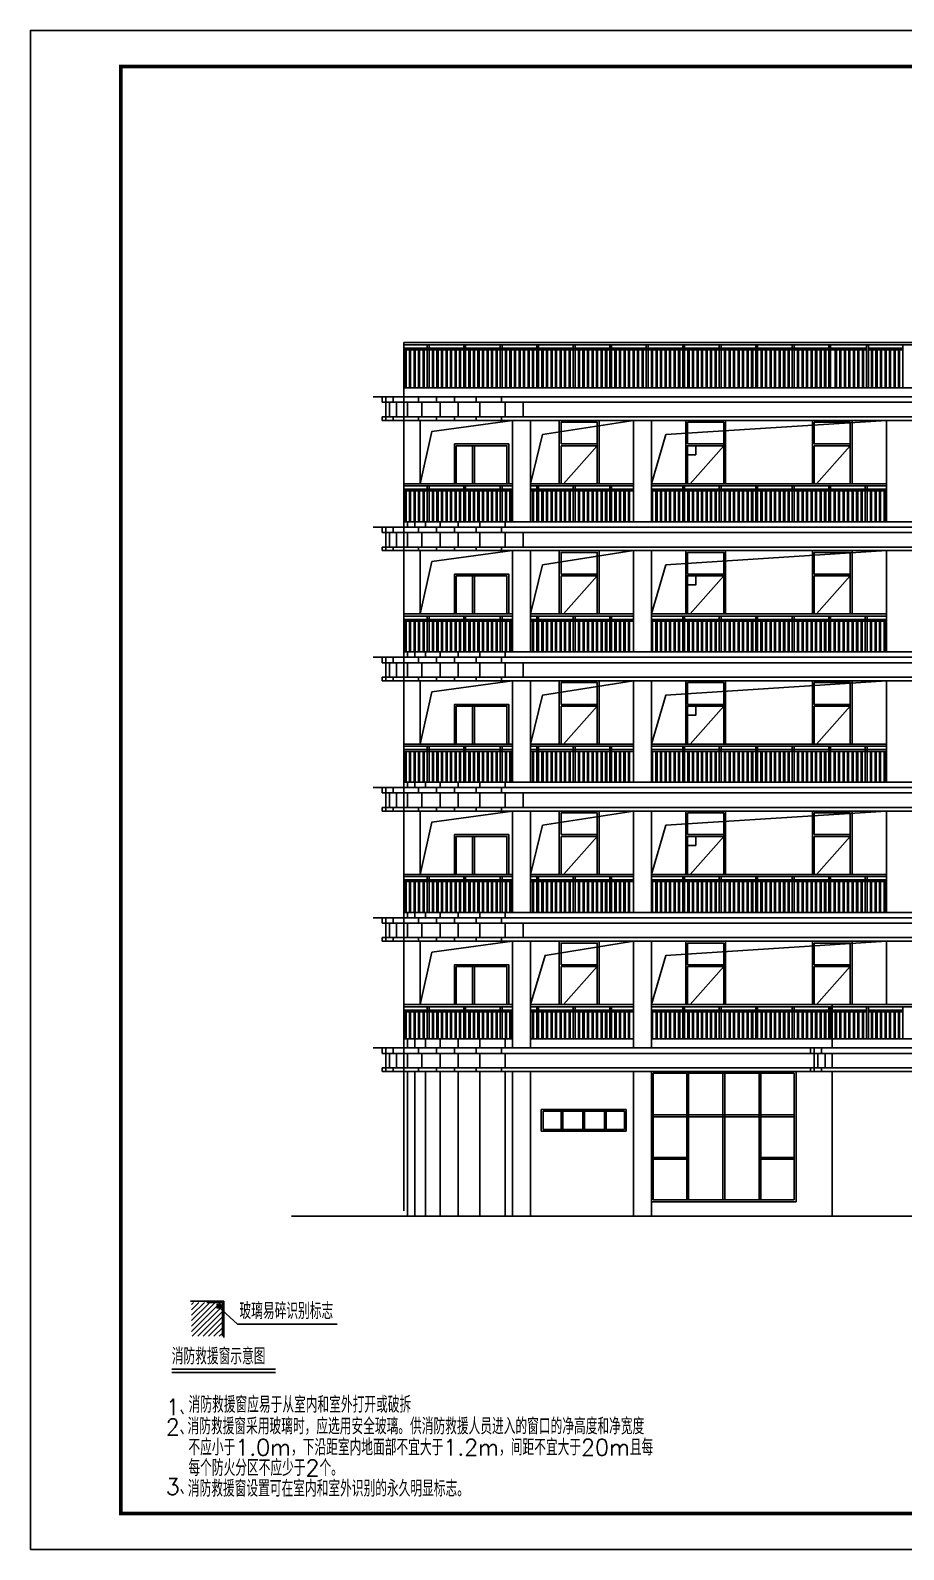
# Model space of a CAD drawing. Extents: x -1041549 to 749950, y -354245 to 17554.
# Drawn here: x -850714 to -826555, y -189936 to -147936 of the extents above; entities that cross this region are included whole.
import ezdxf

# ---------------------------------------------------------------- set-up
doc = ezdxf.new("R2010")
doc.units = 0
doc.header["$LTSCALE"] = 1000
doc.header["$MEASUREMENT"] = 0
doc.linetypes.add('DOTE', pattern=[2.42, 2, -0.2, 0.02, -0.2])
for name, color, linetype in [('4', 4, 'Continuous'), ('8', 8, 'Continuous'), ('a43', 43, 'Continuous'), ('DIM_LEAD', 3, 'Continuous'), ('DIM_SYMB', 3, 'Continuous'), ('DOTE', 1, 'Continuous'), ('PUB_TEXT', 7, 'Continuous'), ('PUB_TITLE', 4, 'Continuous'), ('填充2', 45, 'Continuous')]:
    doc.layers.add(name, color=color, linetype=linetype)
doc.styles.add('_TCH_DIM', font='SIMPLEX', dxfattribs={"bigfont": 'GBCBIG'})
doc.styles.add('_TCH_SPACE', font='SIMPLEX', dxfattribs={"height": 5, "bigfont": 'GBCBIG'})
doc.styles.get("Standard").update_dxf_attribs({"font": 'gbenor.shx', "bigfont": 'gbcbig.shx'})

# ---------------------------------------------------------------- blocks, each defined once
blk = doc.blocks.new('A$C19b2a2d4')
at = {"color": 2}
for p, q in [((0, 2400), (31900, 2400)), ((0, 2250), (0, 2400)), ((0, 2250), (31900, 2250)), ((100, 1850), (100, 2250)), ((3300, 2250), (3300, 2400)), ((3400, 1850), (3400, 2250)), ((0, 1850), (31900, 1850)), ((0, 1750), (0, 1850)), ((0, 1750), (31900, 1750)), ((3300, 1750), (3300, 1850)), ((600, -1050), (28100, -1050))]:
    blk.add_line(p, q, dxfattribs=at)
at = {"color": 8}
for p, q in [((100, 2250), (100, 2400)), ((200, 1850), (200, 2250)), ((300, 2250), (300, 2400)), ((400, 1850), (400, 2250)), ((600, 2250), (600, 2400)), ((700, 1850), (700, 2250)), ((1000, 2250), (1000, 2400)), ((1100, 1850), (1100, 2250)), ((1500, 2250), (1500, 2400)), ((1600, 1850), (1600, 2250)), ((2000, 2250), (2000, 2400)), ((2100, 1850), (2100, 2250)), ((2600, 2250), (2600, 2400)), ((2700, 1850), (2700, 2250)), ((100, 1750), (100, 1850)), ((300, 1750), (300, 1850)), ((600, 1750), (600, 1850)), ((1000, 1750), (1000, 1850)), ((1500, 1750), (1500, 1850)), ((2000, 1750), (2000, 1850)), ((2600, 1750), (2600, 1850)), ((5950, 1050), (5017, 0)), ((9450, 1050), (8517, 0)), ((12950, 1050), (12017, 0)), ((700, -1050), (700, -1200)), ((900, -1050), (900, -1200)), ((1200, -1050), (1200, -1200)), ((1600, -1050), (1600, -1200)), ((2100, -1050), (2100, -1200)), ((2700, -1050), (2700, -1200)), ((3400, -1050), (3400, -1200))]:
    blk.add_line(p, q, dxfattribs=at)
for p, q in [((600, 2250), (600, 1850)), ((3900, 2250), (3900, 1850)), ((600, -1200), (600, 1750)), ((1048, 1750), (1048, 0)), ((3600, 1750), (3600, -1050)), ((4100, 1750), (4100, -1050)), ((6950, 1750), (6950, -1050)), ((7450, 1750), (7450, -1050)), ((13950, 1750), (13950, -1050))]:
    blk.add_line(p, q)
at = {"color": 4}
for p, q in [((2500, 1050), (2500, 0)), ((2550, 1050), (2550, 0)), ((4950, 1100), (5950, 1100)), ((4950, 1050), (5950, 1050)), ((8450, 1100), (9450, 1100)), ((8450, 1050), (9450, 1050)), ((11950, 1100), (12950, 1100)), ((11950, 1050), (12950, 1050))]:
    blk.add_line(p, q, dxfattribs=at)
at = {"color": 8}
for points in [[(1048, 0), (1377, 1446), (3600, 1750)], [(4100, 0), (4438, 1357), (6950, 1750)], [(7450, 0), (7849, 1357), (13950, 1750)]]:
    blk.add_lwpolyline(points, dxfattribs=at)
at = {"color": 2}
for points in [[(4900, 0), (4900, 1750), (6000, 1750), (6000, 0)], [(8400, 0), (8400, 1750), (9500, 1750), (9500, 0)], [(11900, 0), (11900, 1750), (13000, 1750), (13000, 0)], [(2000, 0), (2000, 1100), (3500, 1100), (3500, 0)]]:
    blk.add_lwpolyline(points, dxfattribs=at)
at = {"color": 4}
for points in [[(4950, 1100), (4950, 1700), (5950, 1700), (5950, 0)], [(8450, 1100), (8450, 1700), (9450, 1700), (9450, 0)], [(11950, 1100), (11950, 1700), (12950, 1700), (12950, 0)], [(2050, 0), (2050, 1050), (3450, 1050), (3450, 0)], [(4950, 0), (4950, 1050)], [(8450, 0), (8450, 1050)], [(11950, 0), (11950, 1050)]]:
    blk.add_lwpolyline(points, dxfattribs=at)
at = {"layer": 'a43'}
for p, q in [((3600, 0), (600, 0)), ((6950, 0), (4100, 0)), ((13950, 0), (7450, 0)), ((3600, -60), (600, -60)), ((3600, -150), (600, -150)), ((3600, -200), (600, -200)), ((6950, -60), (4100, -60)), ((6950, -150), (4100, -150)), ((6950, -200), (4100, -200)), ((13950, -200), (7449, -200)), ((13950, -60), (7450, -60)), ((13950, -150), (7450, -150))]:
    blk.add_line(p, q, dxfattribs=at)
for points in [[(630, -1050), (630, -200)], [(660, -200), (660, -1050)], [(755, -1050), (755, -200)], [(785, -200), (785, -1050)], [(880, -1050), (880, -200)], [(910, -200), (910, -1050)], [(1005, -1050), (1005, -200)], [(1035, -200), (1035, -1050)], [(1130, -1050), (1130, -200)], [(1160, -200), (1160, -1050)], [(1245, -1050), (1245, -60)], [(1295, -60), (1295, -1050)], [(1390, -1050), (1390, -200)], [(1420, -200), (1420, -1050)], [(1515, -1050), (1515, -200)], [(1545, -200), (1545, -1050)], [(1640, -1050), (1640, -200)], [(1670, -200), (1670, -1050)], [(1765, -1050), (1765, -200)], [(1795, -200), (1795, -1050)], [(1890, -1050), (1890, -200)], [(1920, -200), (1920, -1050)], [(2015, -1050), (2015, -200)], [(2045, -200), (2045, -1050)], [(2140, -1050), (2140, -200)], [(2170, -200), (2170, -1050)], [(2255, -1050), (2255, -60)], [(2305, -60), (2305, -1050)], [(2400, -1050), (2400, -200)], [(2430, -200), (2430, -1050)], [(2525, -1050), (2525, -200)], [(2555, -200), (2555, -1050)], [(2650, -1050), (2650, -200)], [(2680, -200), (2680, -1050)], [(2775, -1050), (2775, -200)], [(2805, -200), (2805, -1050)], [(2900, -1050), (2900, -200)], [(2930, -200), (2930, -1050)], [(3025, -1050), (3025, -200)], [(3055, -200), (3055, -1050)], [(3150, -1050), (3150, -200)], [(3180, -200), (3180, -1050)], [(3265, -1050), (3265, -60)], [(3315, -60), (3315, -1050)], [(3410, -1050), (3410, -200)], [(3440, -200), (3440, -1050)], [(3535, -1050), (3535, -200)], [(3565, -200), (3565, -1050)], [(4160, -1050), (4160, -200)], [(4190, -200), (4190, -1050)], [(4275, -1050), (4275, -60)], [(4325, -60), (4325, -1050)], [(4420, -1050), (4420, -200)], [(4450, -200), (4450, -1050)], [(4545, -1050), (4545, -200)], [(4575, -200), (4575, -1050)], [(4670, -1050), (4670, -200)], [(4700, -200), (4700, -1050)], [(4795, -1050), (4795, -200)], [(4825, -200), (4825, -1050)], [(4920, -1050), (4920, -200)], [(4950, -200), (4950, -1050)], [(5045, -1050), (5045, -200)], [(5075, -200), (5075, -1050)], [(5170, -1050), (5170, -200)], [(5200, -200), (5200, -1050)], [(5285, -1050), (5285, -60)], [(5335, -60), (5335, -1050)], [(5430, -1050), (5430, -200)], [(5460, -200), (5460, -1050)], [(5555, -1050), (5555, -200)], [(5585, -200), (5585, -1050)], [(5680, -1050), (5680, -200)], [(5710, -200), (5710, -1050)], [(5805, -1050), (5805, -200)], [(5835, -200), (5835, -1050)], [(5930, -1050), (5930, -200)], [(5960, -200), (5960, -1050)], [(6055, -1050), (6055, -200)], [(6085, -200), (6085, -1050)], [(6180, -1050), (6180, -200)], [(6210, -200), (6210, -1050)], [(6295, -1050), (6295, -60)], [(6345, -60), (6345, -1050)], [(6439, -1050), (6439, -200)], [(6469, -200), (6469, -1050)], [(6564, -1050), (6564, -200)], [(6594, -200), (6594, -1050)], [(6689, -1050), (6689, -200)], [(6719, -200), (6719, -1050)], [(6814, -1050), (6814, -200)], [(6844, -200), (6844, -1050)], [(7449, -1050), (7449, -200)], [(7479, -200), (7479, -1050)], [(7574, -1050), (7574, -200)], [(7604, -200), (7604, -1050)], [(7699, -1050), (7699, -200)], [(7729, -200), (7729, -1050)], [(7824, -1050), (7824, -200)], [(7854, -200), (7854, -1050)], [(7949, -1050), (7949, -200)], [(7979, -200), (7979, -1050)], [(8074, -1050), (8074, -200)], [(8104, -200), (8104, -1050)], [(8199, -1050), (8199, -200)], [(8229, -200), (8229, -1050)], [(8314, -1050), (8314, -60)], [(8364, -60), (8364, -1050)], [(8459, -1050), (8459, -200)], [(8489, -200), (8489, -1050)], [(8584, -1050), (8584, -200)], [(8614, -200), (8614, -1050)], [(8709, -1050), (8709, -200)], [(8739, -200), (8739, -1050)], [(8834, -1050), (8834, -200)], [(8864, -200), (8864, -1050)], [(8959, -1050), (8959, -200)], [(8989, -200), (8989, -1050)], [(9084, -1050), (9084, -200)], [(9114, -200), (9114, -1050)], [(9209, -1050), (9209, -200)], [(9239, -200), (9239, -1050)], [(9324, -1050), (9324, -60)], [(9374, -60), (9374, -1050)], [(9469, -1050), (9469, -200)], [(9499, -200), (9499, -1050)], [(9594, -1050), (9594, -200)], [(9624, -200), (9624, -1050)], [(9719, -1050), (9719, -200)], [(9749, -200), (9749, -1050)], [(9844, -1050), (9844, -200)], [(9874, -200), (9874, -1050)], [(9969, -1050), (9969, -200)], [(9999, -200), (9999, -1050)], [(10094, -1050), (10094, -200)], [(10124, -200), (10124, -1050)], [(10219, -1050), (10219, -200)], [(10249, -200), (10249, -1050)], [(10334, -1050), (10334, -60)], [(10384, -60), (10384, -1050)], [(10479, -1050), (10479, -200)], [(10509, -200), (10509, -1050)], [(10604, -1050), (10604, -200)], [(10634, -200), (10634, -1050)], [(10729, -1050), (10729, -200)], [(10759, -200), (10759, -1050)], [(10854, -1050), (10854, -200)], [(10884, -200), (10884, -1050)], [(10979, -1050), (10979, -200)], [(11009, -200), (11009, -1050)], [(11104, -1050), (11104, -200)], [(11134, -200), (11134, -1050)], [(11229, -1050), (11229, -200)], [(11259, -200), (11259, -1050)], [(11344, -1050), (11344, -60)], [(11394, -60), (11394, -1050)], [(11489, -1050), (11489, -200)], [(11519, -200), (11519, -1050)], [(11614, -1050), (11614, -200)], [(11644, -200), (11644, -1050)], [(11739, -1050), (11739, -200)], [(11769, -200), (11769, -1050)], [(11864, -1050), (11864, -200)], [(11894, -200), (11894, -1050)], [(11989, -1050), (11989, -200)], [(12019, -200), (12019, -1050)], [(12114, -1050), (12114, -200)], [(12144, -200), (12144, -1050)], [(12239, -1050), (12239, -200)], [(12269, -200), (12269, -1050)], [(12354, -1050), (12354, -60)], [(12404, -60), (12404, -1050)], [(12499, -1050), (12499, -200)], [(12529, -200), (12529, -1050)], [(12624, -1050), (12624, -200)], [(12654, -200), (12654, -1050)], [(12749, -1050), (12749, -200)], [(12779, -200), (12779, -1050)], [(12874, -1050), (12874, -200)], [(12904, -200), (12904, -1050)], [(12999, -1050), (12999, -200)], [(13029, -200), (13029, -1050)], [(13124, -1050), (13124, -200)], [(13154, -200), (13154, -1050)], [(13249, -1050), (13249, -200)], [(13279, -200), (13279, -1050)], [(13364, -1050), (13364, -60)], [(13414, -60), (13414, -1050)], [(13509, -1050), (13509, -200)], [(13539, -200), (13539, -1050)], [(13634, -1050), (13634, -200)], [(13664, -200), (13664, -1050)], [(13759, -1050), (13759, -200)], [(13789, -200), (13789, -1050)], [(13884, -1050), (13884, -200)], [(13914, -200), (13914, -1050)]]:
    blk.add_lwpolyline(points, dxfattribs=at)
blk = doc.blocks.new('A$C458D1DCD')
blk.add_hatch(color=8).paths.add_polyline_path([(25, 75, 1), (125, 75, 1)])
blk.add_lwpolyline([(0, 150), (150, 150), (150, 0), (0, 0)], close=True)
blk.add_circle((75, 75), 50)
blk = doc.blocks.new('A$C095159EC')
at = {"layer": '填充2'}
blk.add_lwpolyline([(0, 0), (300, 0), (300, 300), (0, 300)], close=True, dxfattribs=at)
blk = doc.blocks.new('A$C28570fdd')
at = {"ltscale": 0.1, "xscale": 1.666666666666666, "yscale": 1.666666666666666, "zscale": 1.666666666666666}
blk.add_blockref('A$C095159EC', (0, 0), dxfattribs=at)
blk = doc.blocks.new('12DRAAA')
at = {"lineweight": -3, "xscale": 0.6666666666666666, "yscale": 0.6666666666666666, "zscale": 0.6666666666666666}
blk.add_blockref('A$C28570fdd', (584492, 271725), dxfattribs=at)

msp = doc.modelspace()

# ---------------------------------------------------------------- hatches: boundary and pattern name
at = {"layer": '8'}
h = msp.add_hatch(dxfattribs=at)
h.set_pattern_fill('ANSI31', color=8, scale=66.666667, style=0)
h.set_pattern_definition([(45, (-1130454.77, -181787.51), (-74.835468, 74.835468), [])])
h.paths.add_polyline_path([(-845398.8, -184037.5), (-845398.8, -183104.2), (-846252.2, -183104.2), (-846252.2, -184037.5)])

# ---------------------------------------------------------------- linework, layer by layer
for p, q in [((-840380.3, -156567.9), (-840380.3, -158067.9)), ((-840380.3, -172617.9), (-840380.3, -173017.9)), ((-837080.3, -172617.9), (-837080.3, -173017.9)), ((-840380.3, -173117.9), (-840380.3, -174867.9)), ((-839931.9, -173117.9), (-839931.9, -174867.9)), ((-837380.3, -173117.9), (-837380.3, -176067.9)), ((-836880.3, -173117.9), (-836880.3, -176067.9)), ((-834030.3, -173117.9), (-834030.3, -176067.9)), ((-833530.3, -173117.9), (-833530.3, -176067.9)), ((-827030.3, -173117.9), (-827030.3, -174867.9)), ((-840380.3, -174867.9), (-840380.3, -176067.9)), ((-828530.3, -174867.9), (-828530.3, -176067.9)), ((-840380.3, -176217.9), (-840380.3, -176617.9)), ((-828530.3, -176217.9), (-828530.3, -176617.9)), ((-837380.3, -176717.9), (-837380.3, -180717.9)), ((-836880.3, -176717.9), (-836880.3, -180717.9)), ((-834030.3, -176717.9), (-834030.3, -180717.9)), ((-833530.3, -176717.9), (-833530.3, -180717.9)), ((-828530.3, -176717.9), (-828530.3, -180717.9)), ((-843489.7, -180717.9), (-804213.6, -180717.9))]:
    msp.add_line(p, q)
at = {"color": 2}
for p, q in [((-840380.3, -157817.9), (-828530.3, -157817.9)), ((-828530.3, -157817.9), (-812880.3, -157817.9)), ((-840980.3, -172467.9), (-809080.3, -172467.9)), ((-840980.3, -172617.9), (-840980.3, -172467.9)), ((-840980.3, -172617.9), (-809080.3, -172617.9)), ((-840880.3, -173017.9), (-840880.3, -172617.9)), ((-837680.3, -172617.9), (-837680.3, -172467.9)), ((-837580.3, -173017.9), (-837580.3, -172617.9)), ((-840980.3, -173017.9), (-809080.3, -173017.9)), ((-840980.3, -173117.9), (-840980.3, -173017.9)), ((-837680.3, -173117.9), (-837680.3, -173017.9)), ((-840980.3, -173117.9), (-809080.3, -173117.9)), ((-840380.3, -175817.9), (-837380.3, -175817.9)), ((-836880.3, -175817.9), (-834030.3, -175817.9)), ((-833530.9, -175817.9), (-828530.3, -175817.9)), ((-828530.3, -175817.9), (-809680.3, -175817.9)), ((-840980.3, -176067.9), (-809080.3, -176067.9)), ((-840980.3, -176217.9), (-840980.3, -176067.9)), ((-840980.3, -176217.9), (-809080.3, -176217.9)), ((-840880.3, -176617.9), (-840880.3, -176217.9)), ((-837680.3, -176217.9), (-837680.3, -176067.9)), ((-837580.3, -176617.9), (-837580.3, -176217.9)), ((-829130.3, -176217.9), (-829130.3, -176067.9)), ((-829030.3, -176617.9), (-829030.3, -176217.9)), ((-840980.3, -176617.9), (-809080.3, -176617.9)), ((-840980.3, -176717.9), (-840980.3, -176617.9)), ((-840980.3, -176717.9), (-809080.3, -176717.9)), ((-840380.3, -180567.9), (-840380.3, -176717.9)), ((-837680.3, -176717.9), (-837680.3, -176617.9)), ((-833530.3, -176717.9), (-829530.3, -176717.9)), ((-833530.3, -176717.9), (-833530.3, -180317.9)), ((-829530.3, -176717.9), (-829530.3, -180317.9)), ((-829130.3, -176717.9), (-829130.3, -176617.9)), ((-836580.3, -177767.9), (-834230.3, -177767.9)), ((-836580.3, -177767.9), (-836580.3, -178367.9)), ((-834230.3, -177767.9), (-834230.3, -178367.9)), ((-836580.3, -178367.9), (-834230.3, -178367.9)), ((-833530.3, -180317.9), (-829530.3, -180317.9))]:
    msp.add_line(p, q, dxfattribs=at)
at = {"color": 8}
for p, q in [((-840880.3, -172617.9), (-840880.3, -172467.9)), ((-840780.3, -173017.9), (-840780.3, -172617.9)), ((-840680.3, -172617.9), (-840680.3, -172467.9)), ((-840580.3, -173017.9), (-840580.3, -172617.9)), ((-840380.3, -172617.9), (-840380.3, -172467.9)), ((-840280.3, -173017.9), (-840280.3, -172617.9)), ((-839980.3, -172617.9), (-839980.3, -172467.9)), ((-839880.3, -173017.9), (-839880.3, -172617.9)), ((-839480.3, -172617.9), (-839480.3, -172467.9)), ((-839380.3, -173017.9), (-839380.3, -172617.9)), ((-838980.3, -172617.9), (-838980.3, -172467.9)), ((-838880.3, -173017.9), (-838880.3, -172617.9)), ((-838380.3, -172617.9), (-838380.3, -172467.9)), ((-838280.3, -173017.9), (-838280.3, -172617.9)), ((-840880.3, -173117.9), (-840880.3, -173017.9)), ((-840680.3, -173117.9), (-840680.3, -173017.9)), ((-840380.3, -173117.9), (-840380.3, -173017.9)), ((-839980.3, -173117.9), (-839980.3, -173017.9)), ((-839480.3, -173117.9), (-839480.3, -173017.9)), ((-838980.3, -173117.9), (-838980.3, -173017.9)), ((-838380.3, -173117.9), (-838380.3, -173017.9)), ((-835030.3, -173817.9), (-835963.6, -174867.9)), ((-831530.3, -173817.9), (-832463.6, -174867.9)), ((-828030.3, -173817.9), (-828963.6, -174867.9)), ((-840280.3, -175817.9), (-840280.3, -176067.9)), ((-840080.3, -175817.9), (-840080.3, -176067.9)), ((-839780.3, -175817.9), (-839780.3, -176067.9)), ((-839380.3, -175817.9), (-839380.3, -176067.9)), ((-838880.3, -175817.9), (-838880.3, -176067.9)), ((-838280.3, -175817.9), (-838280.3, -176067.9)), ((-837580.3, -175817.9), (-837580.3, -176067.9)), ((-840880.3, -176217.9), (-840880.3, -176067.9)), ((-840780.3, -176617.9), (-840780.3, -176217.9)), ((-840680.3, -176217.9), (-840680.3, -176067.9)), ((-840580.3, -176617.9), (-840580.3, -176217.9)), ((-840380.3, -176217.9), (-840380.3, -176067.9)), ((-840280.3, -176617.9), (-840280.3, -176217.9)), ((-839980.3, -176217.9), (-839980.3, -176067.9)), ((-839880.3, -176617.9), (-839880.3, -176217.9)), ((-839480.3, -176217.9), (-839480.3, -176067.9)), ((-839380.3, -176617.9), (-839380.3, -176217.9)), ((-838980.3, -176217.9), (-838980.3, -176067.9)), ((-838880.3, -176617.9), (-838880.3, -176217.9)), ((-838380.3, -176217.9), (-838380.3, -176067.9)), ((-838280.3, -176617.9), (-838280.3, -176217.9)), ((-829030.3, -176217.9), (-829030.3, -176067.9)), ((-828930.3, -176617.9), (-828930.3, -176217.9)), ((-828830.3, -176217.9), (-828830.3, -176067.9)), ((-828730.3, -176617.9), (-828730.3, -176217.9)), ((-840880.3, -176717.9), (-840880.3, -176617.9)), ((-840680.3, -176717.9), (-840680.3, -176617.9)), ((-840380.3, -176717.9), (-840380.3, -176617.9)), ((-840280.3, -180717.9), (-840280.3, -176717.9)), ((-840080.3, -180717.9), (-840080.3, -176717.9)), ((-839980.3, -176717.9), (-839980.3, -176617.9)), ((-839780.3, -180717.9), (-839780.3, -176717.9)), ((-839480.3, -176717.9), (-839480.3, -176617.9)), ((-839380.3, -180717.9), (-839380.3, -176717.9)), ((-838980.3, -176717.9), (-838980.3, -176617.9)), ((-838880.3, -180717.9), (-838880.3, -176717.9)), ((-838380.3, -176717.9), (-838380.3, -176617.9)), ((-838280.3, -180717.9), (-838280.3, -176717.9)), ((-837580.3, -180717.9), (-837580.3, -176717.9)), ((-829030.3, -176717.9), (-829030.3, -176617.9)), ((-828830.3, -176717.9), (-828830.3, -176617.9))]:
    msp.add_line(p, q, dxfattribs=at)
at = {"color": 4}
for p, q in [((-838480.3, -173817.9), (-838480.3, -174867.9)), ((-838430.3, -173817.9), (-838430.3, -174867.9)), ((-836030.3, -173767.9), (-835030.3, -173767.9)), ((-836030.3, -173817.9), (-835030.3, -173817.9)), ((-832530.3, -173767.9), (-831530.3, -173767.9)), ((-832530.3, -173817.9), (-831530.3, -173817.9)), ((-829030.3, -173767.9), (-828030.3, -173767.9)), ((-829030.3, -173817.9), (-828030.3, -173817.9)), ((-833480.3, -176767.9), (-829580.3, -176767.9)), ((-833480.3, -176767.9), (-833480.3, -180267.9)), ((-832555.3, -176767.9), (-832555.3, -180267.9)), ((-832505.3, -176767.9), (-832505.3, -180267.9)), ((-831555.3, -176767.9), (-831555.3, -180267.9)), ((-831505.3, -176767.9), (-831505.3, -180267.9)), ((-830555.3, -176767.9), (-830555.3, -180267.9)), ((-830505.3, -176767.9), (-830505.3, -180267.9)), ((-829580.3, -176767.9), (-829580.3, -180267.9)), ((-836530.3, -177817.9), (-834280.3, -177817.9)), ((-836530.3, -177817.9), (-836530.3, -178317.9)), ((-836030.3, -177817.9), (-836030.3, -178317.9)), ((-835980.3, -177817.9), (-835980.3, -178317.9)), ((-835430.3, -177817.9), (-835430.3, -178317.9)), ((-835380.3, -177817.9), (-835380.3, -178317.9)), ((-834830.3, -177817.9), (-834830.3, -178317.9)), ((-834780.3, -177817.9), (-834780.3, -178317.9)), ((-834280.3, -177817.9), (-834280.3, -178317.9)), ((-829580.3, -177917.9), (-833480.3, -177917.9)), ((-833480.3, -177967.9), (-829580.3, -177967.9)), ((-834280.3, -178317.9), (-836530.3, -178317.9)), ((-832555.3, -179092.9), (-833480.3, -179092.9)), ((-833480.3, -179142.9), (-832555.3, -179142.9)), ((-829580.3, -179092.9), (-830505.3, -179092.9)), ((-830505.3, -179142.9), (-829580.3, -179142.9)), ((-829580.3, -180267.9), (-833480.3, -180267.9))]:
    msp.add_line(p, q, dxfattribs=at)
at = {"color": 8}
for points in [[(-839931.9, -174867.9), (-839603.5, -173421.5), (-837380.3, -173117.9)], [(-836880.3, -174867.9), (-836476.4, -173510.7), (-834030.3, -173117.9)], [(-833530.3, -174867.9), (-833131.5, -173510.7), (-827030.3, -173117.9)]]:
    msp.add_lwpolyline(points, dxfattribs=at)
at = {"color": 2}
for points in [[(-836080.3, -174867.9), (-836080.3, -173117.9), (-834980.3, -173117.9), (-834980.3, -174867.9)], [(-832580.3, -174867.9), (-832580.3, -173117.9), (-831480.3, -173117.9), (-831480.3, -174867.9)], [(-829080.3, -174867.9), (-829080.3, -173117.9), (-827980.3, -173117.9), (-827980.3, -174867.9)], [(-838980.3, -174867.9), (-838980.3, -173767.9), (-837480.3, -173767.9), (-837480.3, -174867.9)]]:
    msp.add_lwpolyline(points, dxfattribs=at)
at = {"color": 4}
for points in [[(-836030.3, -173767.9), (-836030.3, -173167.9), (-835030.3, -173167.9), (-835030.3, -174867.9)], [(-832530.3, -173767.9), (-832530.3, -173167.9), (-831530.3, -173167.9), (-831530.3, -174867.9)], [(-829030.3, -173767.9), (-829030.3, -173167.9), (-828030.3, -173167.9), (-828030.3, -174867.9)], [(-838930.3, -174867.9), (-838930.3, -173817.9), (-837530.3, -173817.9), (-837530.3, -174867.9)], [(-836030.3, -174867.9), (-836030.3, -173817.9)], [(-832530.3, -174867.9), (-832530.3, -173817.9)], [(-829030.3, -174867.9), (-829030.3, -173817.9)]]:
    msp.add_lwpolyline(points, dxfattribs=at)
at = {"layer": '4'}
for p, q in [((-846287.4, -183070.8, 0), (-845363.6, -183070.8, 0)), ((-845363.6, -183070.8, 0), (-845827.5, -183070.8, 0)), ((-845398.8, -183104.2, 0), (-845827.5, -183104.2, 0)), ((-845398.8, -184037.5, 0), (-845398.8, -183104.2, 0)), ((-845363.9, -184070.8, 0), (-845363.9, -183070.8, 0)), ((-845363.6, -184070.8, 0), (-845363.6, -183070.8, 0))]:
    msp.add_line(p, q, dxfattribs=at)
at = {"layer": 'a43'}
for p, q in [((-828530.3, -156567.9), (-840380.3, -156567.9)), ((-828530.3, -156627.9), (-840380.3, -156627.9)), ((-828530.3, -156717.9), (-840380.3, -156717.9)), ((-828530.3, -156767.9), (-840380.3, -156767.9)), ((-837380.3, -174867.9), (-840380.3, -174867.9)), ((-837380.3, -174927.9), (-840380.3, -174927.9)), ((-837380.3, -175017.9), (-840380.3, -175017.9)), ((-837380.3, -175067.9), (-840380.3, -175067.9)), ((-834030.3, -174867.9), (-836880.3, -174867.9)), ((-834030.3, -174927.9), (-836880.3, -174927.9)), ((-834030.3, -175017.9), (-836880.3, -175017.9)), ((-834030.3, -175067.9), (-836880.3, -175067.9)), ((-828530.3, -175067.9), (-833530.9, -175067.9)), ((-828530.3, -174867.9), (-833530.3, -174867.9)), ((-828530.3, -174927.9), (-833530.3, -174927.9)), ((-828530.3, -175017.9), (-833530.3, -175017.9))]:
    msp.add_line(p, q, dxfattribs=at)
for points in [[(-839735.3, -157817.9), (-839735.3, -156627.9)], [(-839685.3, -156627.9), (-839685.3, -157817.9)], [(-838725.4, -157817.9), (-838725.4, -156627.9)], [(-838675.4, -156627.9), (-838675.4, -157817.9)], [(-837715.5, -157817.9), (-837715.5, -156627.9)], [(-837665.5, -156627.9), (-837665.5, -157817.9)], [(-836705.5, -157817.9), (-836705.5, -156627.9)], [(-836655.5, -156627.9), (-836655.5, -157817.9)], [(-835695.6, -157817.9), (-835695.6, -156627.9)], [(-835645.6, -156627.9), (-835645.6, -157817.9)], [(-834685.7, -157817.9), (-834685.7, -156627.9)], [(-834635.7, -156627.9), (-834635.7, -157817.9)], [(-833675.8, -157817.9), (-833675.8, -156627.9)], [(-833625.8, -156627.9), (-833625.8, -157817.9)], [(-832665.9, -157817.9), (-832665.9, -156627.9)], [(-832615.9, -156627.9), (-832615.9, -157817.9)], [(-831656, -157817.9), (-831656, -156627.9)], [(-831606, -156627.9), (-831606, -157817.9)], [(-830646.1, -157817.9), (-830646.1, -156627.9)], [(-830596.1, -156627.9), (-830596.1, -157817.9)], [(-829636.2, -157817.9), (-829636.2, -156627.9)], [(-829586.2, -156627.9), (-829586.2, -157817.9)], [(-828626.2, -157817.9), (-828626.2, -156627.9)], [(-828576.2, -156627.9), (-828576.2, -157817.9)], [(-828530.3, -156567.9), (-812880.3, -156567.9)], [(-812880.3, -156627.9), (-828530.3, -156627.9)], [(-827580.3, -157817.9), (-827580.3, -156627.9)], [(-827530.3, -156627.9), (-827530.3, -157817.9)], [(-826580.3, -157817.9), (-826580.3, -156627.9)], [(-840350.3, -157817.9), (-840350.3, -156767.9)], [(-840320.3, -156767.9), (-840320.3, -157817.9)], [(-840225.3, -157817.9), (-840225.3, -156767.9)], [(-840195.3, -156767.9), (-840195.3, -157817.9)], [(-840100.3, -157817.9), (-840100.3, -156767.9)], [(-840070.3, -156767.9), (-840070.3, -157817.9)], [(-839975.3, -157817.9), (-839975.3, -156767.9)], [(-839945.3, -156767.9), (-839945.3, -157817.9)], [(-839850.3, -157817.9), (-839850.3, -156767.9)], [(-839820.3, -156767.9), (-839820.3, -157817.9)], [(-839590.4, -157817.9), (-839590.4, -156767.9)], [(-839560.4, -156767.9), (-839560.4, -157817.9)], [(-839465.4, -157817.9), (-839465.4, -156767.9)], [(-839435.4, -156767.9), (-839435.4, -157817.9)], [(-839340.4, -157817.9), (-839340.4, -156767.9)], [(-839310.4, -156767.9), (-839310.4, -157817.9)], [(-839215.4, -157817.9), (-839215.4, -156767.9)], [(-839185.4, -156767.9), (-839185.4, -157817.9)], [(-839090.4, -157817.9), (-839090.4, -156767.9)], [(-839060.4, -156767.9), (-839060.4, -157817.9)], [(-838965.4, -157817.9), (-838965.4, -156767.9)], [(-838935.4, -156767.9), (-838935.4, -157817.9)], [(-838840.4, -157817.9), (-838840.4, -156767.9)], [(-838810.4, -156767.9), (-838810.4, -157817.9)], [(-838580.5, -157817.9), (-838580.5, -156767.9)], [(-838550.5, -156767.9), (-838550.5, -157817.9)], [(-838455.5, -157817.9), (-838455.5, -156767.9)], [(-838425.5, -156767.9), (-838425.5, -157817.9)], [(-838330.5, -157817.9), (-838330.5, -156767.9)], [(-838300.5, -156767.9), (-838300.5, -157817.9)], [(-838205.5, -157817.9), (-838205.5, -156767.9)], [(-838175.5, -156767.9), (-838175.5, -157817.9)], [(-838080.5, -157817.9), (-838080.5, -156767.9)], [(-838050.5, -156767.9), (-838050.5, -157817.9)], [(-837955.5, -157817.9), (-837955.5, -156767.9)], [(-837925.5, -156767.9), (-837925.5, -157817.9)], [(-837830.5, -157817.9), (-837830.5, -156767.9)], [(-837800.5, -156767.9), (-837800.5, -157817.9)], [(-837570.5, -157817.9), (-837570.5, -156767.9)], [(-837540.5, -156767.9), (-837540.5, -157817.9)], [(-837445.5, -157817.9), (-837445.5, -156767.9)], [(-837415.5, -156767.9), (-837415.5, -157817.9)], [(-837320.5, -157817.9), (-837320.5, -156767.9)], [(-837290.5, -156767.9), (-837290.5, -157817.9)], [(-837195.5, -157817.9), (-837195.5, -156767.9)], [(-837165.5, -156767.9), (-837165.5, -157817.9)], [(-837070.5, -157817.9), (-837070.5, -156767.9)], [(-837040.5, -156767.9), (-837040.5, -157817.9)], [(-836945.5, -157817.9), (-836945.5, -156767.9)], [(-836915.5, -156767.9), (-836915.5, -157817.9)], [(-836820.5, -157817.9), (-836820.5, -156767.9)], [(-836790.5, -156767.9), (-836790.5, -157817.9)], [(-836560.6, -157817.9), (-836560.6, -156767.9)], [(-836530.6, -156767.9), (-836530.6, -157817.9)], [(-836435.6, -157817.9), (-836435.6, -156767.9)], [(-836405.6, -156767.9), (-836405.6, -157817.9)], [(-836310.6, -157817.9), (-836310.6, -156767.9)], [(-836280.6, -156767.9), (-836280.6, -157817.9)], [(-836185.6, -157817.9), (-836185.6, -156767.9)], [(-836155.6, -156767.9), (-836155.6, -157817.9)], [(-836060.6, -157817.9), (-836060.6, -156767.9)], [(-836030.6, -156767.9), (-836030.6, -157817.9)], [(-835935.6, -157817.9), (-835935.6, -156767.9)], [(-835905.6, -156767.9), (-835905.6, -157817.9)], [(-835810.6, -157817.9), (-835810.6, -156767.9)], [(-835780.6, -156767.9), (-835780.6, -157817.9)], [(-835550.7, -157817.9), (-835550.7, -156767.9)], [(-835520.7, -156767.9), (-835520.7, -157817.9)], [(-835425.7, -157817.9), (-835425.7, -156767.9)], [(-835395.7, -156767.9), (-835395.7, -157817.9)], [(-835300.7, -157817.9), (-835300.7, -156767.9)], [(-835270.7, -156767.9), (-835270.7, -157817.9)], [(-835175.7, -157817.9), (-835175.7, -156767.9)], [(-835145.7, -156767.9), (-835145.7, -157817.9)], [(-835050.7, -157817.9), (-835050.7, -156767.9)], [(-835020.7, -156767.9), (-835020.7, -157817.9)], [(-834925.7, -157817.9), (-834925.7, -156767.9)], [(-834895.7, -156767.9), (-834895.7, -157817.9)], [(-834800.7, -157817.9), (-834800.7, -156767.9)], [(-834770.7, -156767.9), (-834770.7, -157817.9)], [(-834540.8, -157817.9), (-834540.8, -156767.9)], [(-834510.8, -156767.9), (-834510.8, -157817.9)], [(-834415.8, -157817.9), (-834415.8, -156767.9)], [(-834385.8, -156767.9), (-834385.8, -157817.9)], [(-834290.8, -157817.9), (-834290.8, -156767.9)], [(-834260.8, -156767.9), (-834260.8, -157817.9)], [(-834165.8, -157817.9), (-834165.8, -156767.9)], [(-834135.8, -156767.9), (-834135.8, -157817.9)], [(-834040.8, -157817.9), (-834040.8, -156767.9)], [(-834010.8, -156767.9), (-834010.8, -157817.9)], [(-833915.8, -157817.9), (-833915.8, -156767.9)], [(-833885.8, -156767.9), (-833885.8, -157817.9)], [(-833790.8, -157817.9), (-833790.8, -156767.9)], [(-833760.8, -156767.9), (-833760.8, -157817.9)], [(-833530.9, -157817.9), (-833530.9, -156767.9)], [(-833500.9, -156767.9), (-833500.9, -157817.9)], [(-833405.9, -157817.9), (-833405.9, -156767.9)], [(-833375.9, -156767.9), (-833375.9, -157817.9)], [(-833280.9, -157817.9), (-833280.9, -156767.9)], [(-833250.9, -156767.9), (-833250.9, -157817.9)], [(-833155.9, -157817.9), (-833155.9, -156767.9)], [(-833125.9, -156767.9), (-833125.9, -157817.9)], [(-833030.9, -157817.9), (-833030.9, -156767.9)], [(-833000.9, -156767.9), (-833000.9, -157817.9)], [(-832905.9, -157817.9), (-832905.9, -156767.9)], [(-832875.9, -156767.9), (-832875.9, -157817.9)], [(-832780.9, -157817.9), (-832780.9, -156767.9)], [(-832750.9, -156767.9), (-832750.9, -157817.9)], [(-832521, -157817.9), (-832521, -156767.9)], [(-832491, -156767.9), (-832491, -157817.9)], [(-832396, -157817.9), (-832396, -156767.9)], [(-832366, -156767.9), (-832366, -157817.9)], [(-832271, -157817.9), (-832271, -156767.9)], [(-832241, -156767.9), (-832241, -157817.9)], [(-832146, -157817.9), (-832146, -156767.9)], [(-832116, -156767.9), (-832116, -157817.9)], [(-832021, -157817.9), (-832021, -156767.9)], [(-831991, -156767.9), (-831991, -157817.9)], [(-831896, -157817.9), (-831896, -156767.9)], [(-831866, -156767.9), (-831866, -157817.9)], [(-831771, -157817.9), (-831771, -156767.9)], [(-831741, -156767.9), (-831741, -157817.9)], [(-831511.1, -157817.9), (-831511.1, -156767.9)], [(-831481.1, -156767.9), (-831481.1, -157817.9)], [(-831386.1, -157817.9), (-831386.1, -156767.9)], [(-831356.1, -156767.9), (-831356.1, -157817.9)], [(-831261.1, -157817.9), (-831261.1, -156767.9)], [(-831231.1, -156767.9), (-831231.1, -157817.9)], [(-831136.1, -157817.9), (-831136.1, -156767.9)], [(-831106.1, -156767.9), (-831106.1, -157817.9)], [(-831011.1, -157817.9), (-831011.1, -156767.9)], [(-830981.1, -156767.9), (-830981.1, -157817.9)], [(-830886.1, -157817.9), (-830886.1, -156767.9)], [(-830856.1, -156767.9), (-830856.1, -157817.9)], [(-830761.1, -157817.9), (-830761.1, -156767.9)], [(-830731.1, -156767.9), (-830731.1, -157817.9)], [(-830501.2, -157817.9), (-830501.2, -156767.9)], [(-830471.2, -156767.9), (-830471.2, -157817.9)], [(-830376.2, -157817.9), (-830376.2, -156767.9)], [(-830346.2, -156767.9), (-830346.2, -157817.9)], [(-830251.2, -157817.9), (-830251.2, -156767.9)], [(-830221.2, -156767.9), (-830221.2, -157817.9)], [(-830126.2, -157817.9), (-830126.2, -156767.9)], [(-830096.2, -156767.9), (-830096.2, -157817.9)], [(-830001.2, -157817.9), (-830001.2, -156767.9)], [(-829971.2, -156767.9), (-829971.2, -157817.9)], [(-829876.2, -157817.9), (-829876.2, -156767.9)], [(-829846.2, -156767.9), (-829846.2, -157817.9)], [(-829751.2, -157817.9), (-829751.2, -156767.9)], [(-829721.2, -156767.9), (-829721.2, -157817.9)], [(-829491.2, -157817.9), (-829491.2, -156767.9)], [(-829461.2, -156767.9), (-829461.2, -157817.9)], [(-829366.2, -157817.9), (-829366.2, -156767.9)], [(-829336.2, -156767.9), (-829336.2, -157817.9)], [(-829241.2, -157817.9), (-829241.2, -156767.9)], [(-829211.2, -156767.9), (-829211.2, -157817.9)], [(-829116.2, -157817.9), (-829116.2, -156767.9)], [(-829086.2, -156767.9), (-829086.2, -157817.9)], [(-828991.2, -157817.9), (-828991.2, -156767.9)], [(-828961.2, -156767.9), (-828961.2, -157817.9)], [(-828866.2, -157817.9), (-828866.2, -156767.9)], [(-828836.2, -156767.9), (-828836.2, -157817.9)], [(-828741.2, -157817.9), (-828741.2, -156767.9)], [(-828711.2, -156767.9), (-828711.2, -157817.9)], [(-828530.3, -156717.9), (-827580.3, -156717.9)], [(-827580.3, -156767.9), (-828530.3, -156767.9)], [(-828445.3, -157817.9), (-828445.3, -156767.9)], [(-828415.3, -156767.9), (-828415.3, -157817.9)], [(-828320.3, -157817.9), (-828320.3, -156767.9)], [(-828290.3, -156767.9), (-828290.3, -157817.9)], [(-828195.3, -157817.9), (-828195.3, -156767.9)], [(-828165.3, -156767.9), (-828165.3, -157817.9)], [(-828070.3, -157817.9), (-828070.3, -156767.9)], [(-828040.3, -156767.9), (-828040.3, -157817.9)], [(-827945.3, -157817.9), (-827945.3, -156767.9)], [(-827915.3, -156767.9), (-827915.3, -157817.9)], [(-827820.3, -157817.9), (-827820.3, -156767.9)], [(-827790.3, -156767.9), (-827790.3, -157817.9)], [(-827695.3, -157817.9), (-827695.3, -156767.9)], [(-827665.3, -156767.9), (-827665.3, -157817.9)], [(-827530.3, -156717.9), (-826580.3, -156717.9)], [(-826580.3, -156767.9), (-827530.3, -156767.9)], [(-827445.3, -157817.9), (-827445.3, -156767.9)], [(-827415.3, -156767.9), (-827415.3, -157817.9)], [(-827320.3, -157817.9), (-827320.3, -156767.9)], [(-827290.3, -156767.9), (-827290.3, -157817.9)], [(-827195.3, -157817.9), (-827195.3, -156767.9)], [(-827165.3, -156767.9), (-827165.3, -157817.9)], [(-827070.3, -157817.9), (-827070.3, -156767.9)], [(-827040.3, -156767.9), (-827040.3, -157817.9)], [(-826945.3, -157817.9), (-826945.3, -156767.9)], [(-826915.3, -156767.9), (-826915.3, -157817.9)], [(-826820.3, -157817.9), (-826820.3, -156767.9)], [(-826790.3, -156767.9), (-826790.3, -157817.9)], [(-826695.3, -157817.9), (-826695.3, -156767.9)], [(-826665.3, -156767.9), (-826665.3, -157817.9)], [(-840350.3, -175817.9), (-840350.3, -175067.9)], [(-840320.3, -175067.9), (-840320.3, -175817.9)], [(-840225.3, -175817.9), (-840225.3, -175067.9)], [(-840195.3, -175067.9), (-840195.3, -175817.9)], [(-840100.3, -175817.9), (-840100.3, -175067.9)], [(-840070.3, -175067.9), (-840070.3, -175817.9)], [(-839975.3, -175817.9), (-839975.3, -175067.9)], [(-839945.3, -175067.9), (-839945.3, -175817.9)], [(-839850.3, -175817.9), (-839850.3, -175067.9)], [(-839820.3, -175067.9), (-839820.3, -175817.9)], [(-839735.3, -175817.9), (-839735.3, -174927.9)], [(-839685.3, -174927.9), (-839685.3, -175817.9)], [(-839590.4, -175817.9), (-839590.4, -175067.9)], [(-839560.4, -175067.9), (-839560.4, -175817.9)], [(-839465.4, -175817.9), (-839465.4, -175067.9)], [(-839435.4, -175067.9), (-839435.4, -175817.9)], [(-839340.4, -175817.9), (-839340.4, -175067.9)], [(-839310.4, -175067.9), (-839310.4, -175817.9)], [(-839215.4, -175817.9), (-839215.4, -175067.9)], [(-839185.4, -175067.9), (-839185.4, -175817.9)], [(-839090.4, -175817.9), (-839090.4, -175067.9)], [(-839060.4, -175067.9), (-839060.4, -175817.9)], [(-838965.4, -175817.9), (-838965.4, -175067.9)], [(-838935.4, -175067.9), (-838935.4, -175817.9)], [(-838840.4, -175817.9), (-838840.4, -175067.9)], [(-838810.4, -175067.9), (-838810.4, -175817.9)], [(-838725.4, -175817.9), (-838725.4, -174927.9)], [(-838675.4, -174927.9), (-838675.4, -175817.9)], [(-838580.5, -175817.9), (-838580.5, -175067.9)], [(-838550.5, -175067.9), (-838550.5, -175817.9)], [(-838455.5, -175817.9), (-838455.5, -175067.9)], [(-838425.5, -175067.9), (-838425.5, -175817.9)], [(-838330.5, -175817.9), (-838330.5, -175067.9)], [(-838300.5, -175067.9), (-838300.5, -175817.9)], [(-838205.5, -175817.9), (-838205.5, -175067.9)], [(-838175.5, -175067.9), (-838175.5, -175817.9)], [(-838080.5, -175817.9), (-838080.5, -175067.9)], [(-838050.5, -175067.9), (-838050.5, -175817.9)], [(-837955.5, -175817.9), (-837955.5, -175067.9)], [(-837925.5, -175067.9), (-837925.5, -175817.9)], [(-837830.5, -175817.9), (-837830.5, -175067.9)], [(-837800.5, -175067.9), (-837800.5, -175817.9)], [(-837715.5, -175817.9), (-837715.5, -174927.9)], [(-837665.5, -174927.9), (-837665.5, -175817.9)], [(-837570.5, -175817.9), (-837570.5, -175067.9)], [(-837540.5, -175067.9), (-837540.5, -175817.9)], [(-837445.5, -175817.9), (-837445.5, -175067.9)], [(-837415.5, -175067.9), (-837415.5, -175817.9)], [(-836820.5, -175817.9), (-836820.5, -175067.9)], [(-836790.5, -175067.9), (-836790.5, -175817.9)], [(-836705.5, -175817.9), (-836705.5, -174927.9)], [(-836655.5, -174927.9), (-836655.5, -175817.9)], [(-836560.6, -175817.9), (-836560.6, -175067.9)], [(-836530.6, -175067.9), (-836530.6, -175817.9)], [(-836435.6, -175817.9), (-836435.6, -175067.9)], [(-836405.6, -175067.9), (-836405.6, -175817.9)], [(-836310.6, -175817.9), (-836310.6, -175067.9)], [(-836280.6, -175067.9), (-836280.6, -175817.9)], [(-836185.6, -175817.9), (-836185.6, -175067.9)], [(-836155.6, -175067.9), (-836155.6, -175817.9)], [(-836060.6, -175817.9), (-836060.6, -175067.9)], [(-836030.6, -175067.9), (-836030.6, -175817.9)], [(-835935.6, -175817.9), (-835935.6, -175067.9)], [(-835905.6, -175067.9), (-835905.6, -175817.9)], [(-835810.6, -175817.9), (-835810.6, -175067.9)], [(-835780.6, -175067.9), (-835780.6, -175817.9)], [(-835695.6, -175817.9), (-835695.6, -174927.9)], [(-835645.6, -174927.9), (-835645.6, -175817.9)], [(-835550.7, -175817.9), (-835550.7, -175067.9)], [(-835520.7, -175067.9), (-835520.7, -175817.9)], [(-835425.7, -175817.9), (-835425.7, -175067.9)], [(-835395.7, -175067.9), (-835395.7, -175817.9)], [(-835300.7, -175817.9), (-835300.7, -175067.9)], [(-835270.7, -175067.9), (-835270.7, -175817.9)], [(-835175.7, -175817.9), (-835175.7, -175067.9)], [(-835145.7, -175067.9), (-835145.7, -175817.9)], [(-835050.7, -175817.9), (-835050.7, -175067.9)], [(-835020.7, -175067.9), (-835020.7, -175817.9)], [(-834925.7, -175817.9), (-834925.7, -175067.9)], [(-834895.7, -175067.9), (-834895.7, -175817.9)], [(-834800.7, -175817.9), (-834800.7, -175067.9)], [(-834770.7, -175067.9), (-834770.7, -175817.9)], [(-834685.7, -175817.9), (-834685.7, -174927.9)], [(-834635.7, -174927.9), (-834635.7, -175817.9)], [(-834540.8, -175817.9), (-834540.8, -175067.9)], [(-834510.8, -175067.9), (-834510.8, -175817.9)], [(-834415.8, -175817.9), (-834415.8, -175067.9)], [(-834385.8, -175067.9), (-834385.8, -175817.9)], [(-834290.8, -175817.9), (-834290.8, -175067.9)], [(-834260.8, -175067.9), (-834260.8, -175817.9)], [(-834165.8, -175817.9), (-834165.8, -175067.9)], [(-834135.8, -175067.9), (-834135.8, -175817.9)], [(-833530.9, -175817.9), (-833530.9, -175067.9)], [(-833500.9, -175067.9), (-833500.9, -175817.9)], [(-833405.9, -175817.9), (-833405.9, -175067.9)], [(-833375.9, -175067.9), (-833375.9, -175817.9)], [(-833280.9, -175817.9), (-833280.9, -175067.9)], [(-833250.9, -175067.9), (-833250.9, -175817.9)], [(-833155.9, -175817.9), (-833155.9, -175067.9)], [(-833125.9, -175067.9), (-833125.9, -175817.9)], [(-833030.9, -175817.9), (-833030.9, -175067.9)], [(-833000.9, -175067.9), (-833000.9, -175817.9)], [(-832905.9, -175817.9), (-832905.9, -175067.9)], [(-832875.9, -175067.9), (-832875.9, -175817.9)], [(-832780.9, -175817.9), (-832780.9, -175067.9)], [(-832750.9, -175067.9), (-832750.9, -175817.9)], [(-832665.9, -175817.9), (-832665.9, -174927.9)], [(-832615.9, -174927.9), (-832615.9, -175817.9)], [(-832521, -175817.9), (-832521, -175067.9)], [(-832491, -175067.9), (-832491, -175817.9)], [(-832396, -175817.9), (-832396, -175067.9)], [(-832366, -175067.9), (-832366, -175817.9)], [(-832271, -175817.9), (-832271, -175067.9)], [(-832241, -175067.9), (-832241, -175817.9)], [(-832146, -175817.9), (-832146, -175067.9)], [(-832116, -175067.9), (-832116, -175817.9)], [(-832021, -175817.9), (-832021, -175067.9)], [(-831991, -175067.9), (-831991, -175817.9)], [(-831896, -175817.9), (-831896, -175067.9)], [(-831866, -175067.9), (-831866, -175817.9)], [(-831771, -175817.9), (-831771, -175067.9)], [(-831741, -175067.9), (-831741, -175817.9)], [(-831656, -175817.9), (-831656, -174927.9)], [(-831606, -174927.9), (-831606, -175817.9)], [(-831511.1, -175817.9), (-831511.1, -175067.9)], [(-831481.1, -175067.9), (-831481.1, -175817.9)], [(-831386.1, -175817.9), (-831386.1, -175067.9)], [(-831356.1, -175067.9), (-831356.1, -175817.9)], [(-831261.1, -175817.9), (-831261.1, -175067.9)], [(-831231.1, -175067.9), (-831231.1, -175817.9)], [(-831136.1, -175817.9), (-831136.1, -175067.9)], [(-831106.1, -175067.9), (-831106.1, -175817.9)], [(-831011.1, -175817.9), (-831011.1, -175067.9)], [(-830981.1, -175067.9), (-830981.1, -175817.9)], [(-830886.1, -175817.9), (-830886.1, -175067.9)], [(-830856.1, -175067.9), (-830856.1, -175817.9)], [(-830761.1, -175817.9), (-830761.1, -175067.9)], [(-830731.1, -175067.9), (-830731.1, -175817.9)], [(-830646.1, -175817.9), (-830646.1, -174927.9)], [(-830596.1, -174927.9), (-830596.1, -175817.9)], [(-830501.2, -175817.9), (-830501.2, -175067.9)], [(-830471.2, -175067.9), (-830471.2, -175817.9)], [(-830376.2, -175817.9), (-830376.2, -175067.9)], [(-830346.2, -175067.9), (-830346.2, -175817.9)], [(-830251.2, -175817.9), (-830251.2, -175067.9)], [(-830221.2, -175067.9), (-830221.2, -175817.9)], [(-830126.2, -175817.9), (-830126.2, -175067.9)], [(-830096.2, -175067.9), (-830096.2, -175817.9)], [(-830001.2, -175817.9), (-830001.2, -175067.9)], [(-829971.2, -175067.9), (-829971.2, -175817.9)], [(-829876.2, -175817.9), (-829876.2, -175067.9)], [(-829846.2, -175067.9), (-829846.2, -175817.9)], [(-829751.2, -175817.9), (-829751.2, -175067.9)], [(-829721.2, -175067.9), (-829721.2, -175817.9)], [(-829636.2, -175817.9), (-829636.2, -174927.9)], [(-829586.2, -174927.9), (-829586.2, -175817.9)], [(-829491.2, -175817.9), (-829491.2, -175067.9)], [(-829461.2, -175067.9), (-829461.2, -175817.9)], [(-829366.2, -175817.9), (-829366.2, -175067.9)], [(-829336.2, -175067.9), (-829336.2, -175817.9)], [(-829241.2, -175817.9), (-829241.2, -175067.9)], [(-829211.2, -175067.9), (-829211.2, -175817.9)], [(-829116.2, -175817.9), (-829116.2, -175067.9)], [(-829086.2, -175067.9), (-829086.2, -175817.9)], [(-828991.2, -175817.9), (-828991.2, -175067.9)], [(-828961.2, -175067.9), (-828961.2, -175817.9)], [(-828866.2, -175817.9), (-828866.2, -175067.9)], [(-828836.2, -175067.9), (-828836.2, -175817.9)], [(-828741.2, -175817.9), (-828741.2, -175067.9)], [(-828711.2, -175067.9), (-828711.2, -175817.9)], [(-828626.2, -175817.9), (-828626.2, -174927.9)], [(-828576.2, -174927.9), (-828576.2, -175817.9)], [(-828530.3, -174867.9), (-809680.3, -174867.9)], [(-809680.3, -174927.9), (-828530.3, -174927.9)], [(-828530.3, -175017.9), (-827580.3, -175017.9)], [(-827580.3, -175067.9), (-828530.3, -175067.9)], [(-828445.3, -175817.9), (-828445.3, -175067.9)], [(-828415.3, -175067.9), (-828415.3, -175817.9)], [(-828320.3, -175817.9), (-828320.3, -175067.9)], [(-828290.3, -175067.9), (-828290.3, -175817.9)], [(-828195.3, -175817.9), (-828195.3, -175067.9)], [(-828165.3, -175067.9), (-828165.3, -175817.9)], [(-828070.3, -175817.9), (-828070.3, -175067.9)], [(-828040.3, -175067.9), (-828040.3, -175817.9)], [(-827945.3, -175817.9), (-827945.3, -175067.9)], [(-827915.3, -175067.9), (-827915.3, -175817.9)], [(-827820.3, -175817.9), (-827820.3, -175067.9)], [(-827790.3, -175067.9), (-827790.3, -175817.9)], [(-827695.3, -175817.9), (-827695.3, -175067.9)], [(-827665.3, -175067.9), (-827665.3, -175817.9)], [(-827580.3, -175817.9), (-827580.3, -174927.9)], [(-827530.3, -174927.9), (-827530.3, -175817.9)], [(-827530.3, -175017.9), (-826580.3, -175017.9)], [(-826580.3, -175067.9), (-827530.3, -175067.9)], [(-827445.3, -175817.9), (-827445.3, -175067.9)], [(-827415.3, -175067.9), (-827415.3, -175817.9)], [(-827320.3, -175817.9), (-827320.3, -175067.9)], [(-827290.3, -175067.9), (-827290.3, -175817.9)], [(-827195.3, -175817.9), (-827195.3, -175067.9)], [(-827165.3, -175067.9), (-827165.3, -175817.9)], [(-827070.3, -175817.9), (-827070.3, -175067.9)], [(-827040.3, -175067.9), (-827040.3, -175817.9)], [(-826945.3, -175817.9), (-826945.3, -175067.9)], [(-826915.3, -175067.9), (-826915.3, -175817.9)], [(-826820.3, -175817.9), (-826820.3, -175067.9)], [(-826790.3, -175067.9), (-826790.3, -175817.9)], [(-826695.3, -175817.9), (-826695.3, -175067.9)], [(-826665.3, -175067.9), (-826665.3, -175817.9)], [(-826580.3, -175817.9), (-826580.3, -174927.9)]]:
    msp.add_lwpolyline(points, dxfattribs=at)
at = {"layer": 'DIM_LEAD'}
for p, q in [((-845509.7, -183228.3), (-844980.6, -183703.9)), ((-844980.6, -183703.9), (-842227.3, -183703.9))]:
    msp.add_line(p, q, dxfattribs=at)
at = {"layer": 'DIM_SYMB', "const_width": 46.7}
msp.add_lwpolyline([(-846802.4, -184944.7), (-843928.8, -184944.7)], dxfattribs=at)
at = {"layer": 'DIM_SYMB'}
msp.add_lwpolyline([(-846802.4, -185038.1), (-843928.8, -185038.1)], dxfattribs=at)
at = {"layer": 'DOTE', "linetype": 'DOTE'}
for p, q in [((-841228, -158067.9), (-812880.3, -158067.9)), ((-841228, -161667.9), (-809138.6, -161667.9)), ((-841228, -165267.9), (-809138.6, -165267.9)), ((-841228, -168867.9), (-809138.6, -168867.9)), ((-841228, -172467.9), (-809138.6, -172467.9)), ((-841228, -176067.9), (-809138.6, -176067.9))]:
    msp.add_line(p, q, dxfattribs=at)
at = {"layer": 'PUB_TITLE'}
msp.add_lwpolyline([(-850713.8, -189935.6), (-791313.8, -189935.6), (-791313.8, -147935.6), (-850713.8, -147935.6)], close=True, dxfattribs=at)
at = {"layer": 'PUB_TITLE', "const_width": 100}
msp.add_lwpolyline([(-848213.8, -188935.6), (-792313.8, -188935.6), (-792313.8, -148935.6), (-848213.8, -148935.6)], close=True, dxfattribs=at)

# ---------------------------------------------------------------- block references
at = {"color": 8}
for p in [(-840980.3, -160467.9), (-840980.3, -164067.9), (-840980.3, -167667.9), (-840980.3, -171267.9)]:
    msp.add_blockref('A$C19b2a2d4', p, dxfattribs=at)
at = {"xscale": 0.75, "yscale": 0.75, "zscale": 0.75}
for p in [(-1270924, -363461.4), (-1270924, -367061.4), (-1270924, -370661.4), (-1270924, -374261.4)]:
    msp.add_blockref('12DRAAA', p, dxfattribs=at)
at = {"extrusion": (0, 0, -1), "xscale": 0.6666666666666666, "yscale": 0.6666666666666666, "zscale": -0.6666666666666666}
msp.add_blockref('A$C458D1DCD', (845447.8, -183255.7, 0), dxfattribs=at)

# ---------------------------------------------------------------- texts
at = {"layer": 'PUB_TEXT', "style": '_TCH_DIM'}
msp.add_text('玻璃易碎识别标志', height=450.12, dxfattribs=at).set_placement((-844929, -183563.9))
at = {"layer": 'PUB_TEXT'}
msp.add_text('消防救援窗示意图', height=450.12, dxfattribs=at).set_placement((-846802.4, -184816.6, 0))
at = {"layer": 'PUB_TEXT', "extrusion": (0, -9.5104e-06, 1), "style": '_TCH_SPACE'}
for s, p in [('1、', (-846966.4, -186219, 1.9)), ('消防救援窗应易于从室内和室外打开或破拆', (-846334.9, -186152, 1.9)), ('2、', (-846966.4, -186771.5, 1.9)), ('消防救援窗采用玻璃时，应选用安全玻璃。供消防救援人员进入的窗口的净高度和净宽度', (-846366.3, -186750.4, 1.9)), ('不应小于1.0m，下沿距室内地面部不宜大于1.2m，间距不宜大于20m且每', (-846341.3, -187332.7, 1.9)), ('每个防火分区不应少于2个。', (-846341.3, -187901, 1.9)), ('3、', (-846966.4, -188419, 1.9)), ('消防救援窗设置可在室内和室外识别的永久明显标志。', (-846356.9, -188471.5, 1.9))]:
    msp.add_text(s, height=450, dxfattribs=at).set_placement(p)

doc.saveas('drawing.dxf')
